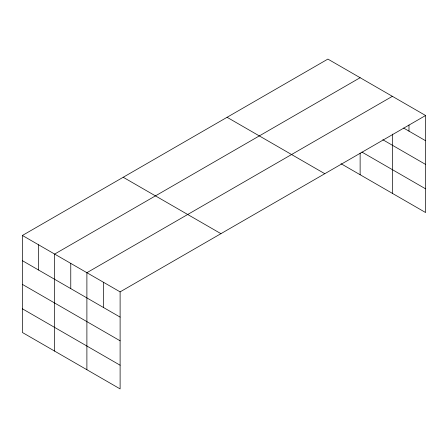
<?xml version="1.0" encoding="UTF-8"?>
<svg xmlns="http://www.w3.org/2000/svg" width="448" height="448" viewBox="0 0 448 448"><rect width="100%" height="100%" fill="white"/><g stroke="black" fill="none" stroke-linecap="round" stroke-linejoin="round"><path stroke-width="0.67" d="M425.6 115.506L327.886 59.091L22.4 235.463L22.4 332.494L120.114 388.909L120.114 291.878L425.6 115.506L425.6 212.537L341.023 163.71M360.13 77.706L54.645 254.078L54.645 351.114M392.375 96.326L86.89 272.698L86.89 369.729M403.648 128.061L425.6 140.734M382.822 139.731L425.6 164.433M361.922 152.079L425.6 188.843M227.074 117.292L324.789 173.706M123.211 177.262L220.926 233.671M22.4 235.463L120.114 291.878M22.4 260.691L120.114 317.106M22.4 284.39L120.114 340.805M22.4 308.801L120.114 365.215M408.99 125.009L408.99 131.146M392.375 134.098L392.375 193.357M360.13 153.138L360.13 174.742M103.499 282.285L103.499 307.518M70.767 263.385L70.767 288.618M38.522 244.77L38.522 270.004"/></g></svg>
